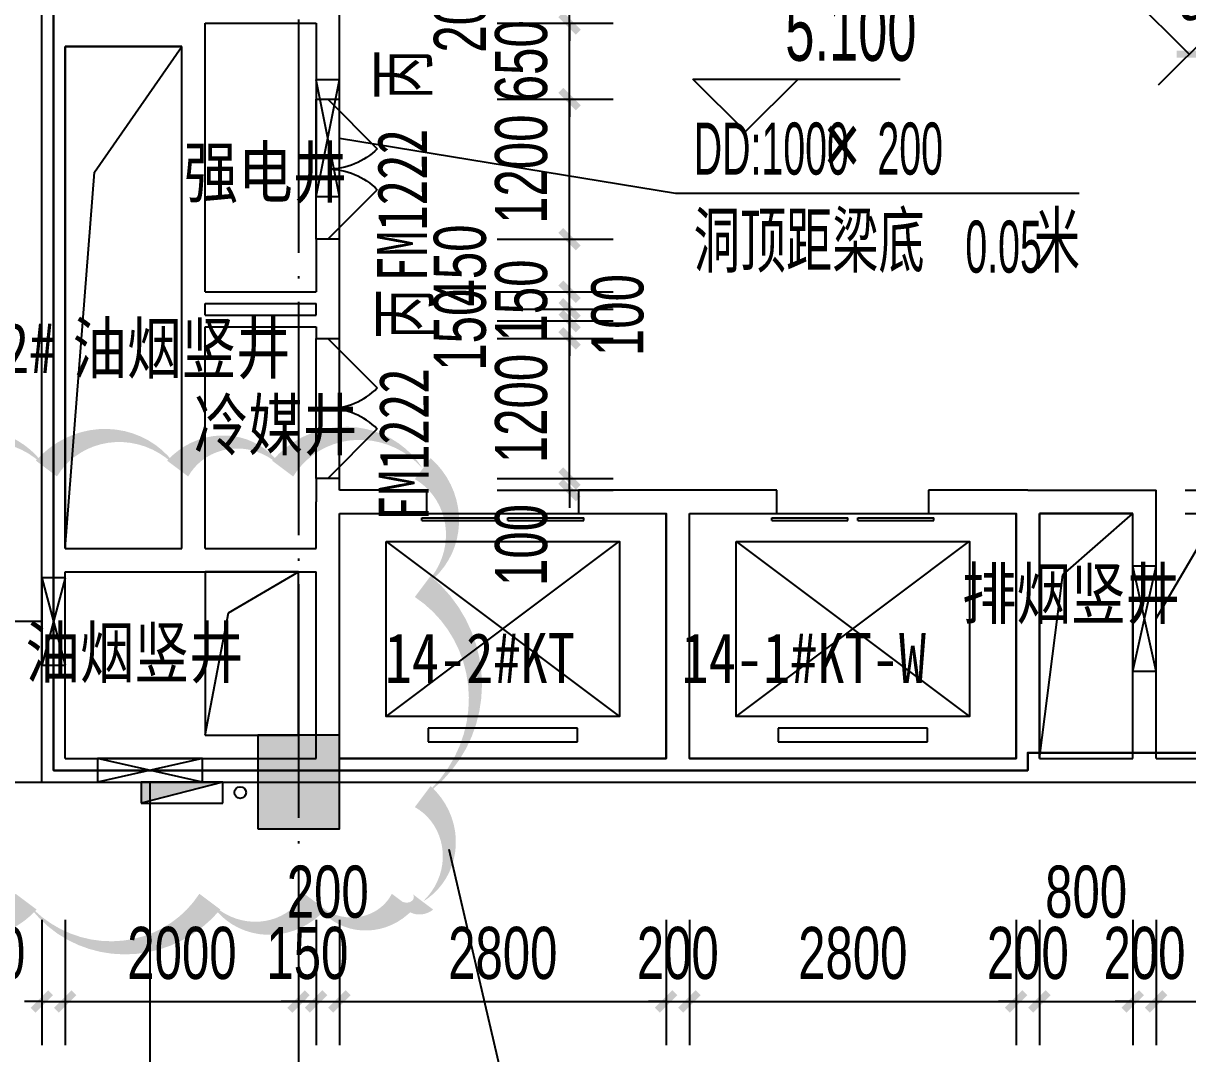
# Model space of a CAD drawing. Extents: x -409435 to 356702, y -107829 to 330904.
# Drawn here: x 84040 to 94020, y 94472 to 103300 of the extents above; entities that cross this region are included whole.
import ezdxf
from ezdxf.xclip import XClip

# ---------------------------------------------------------------- set-up
doc = ezdxf.new("R2010")
doc.units = 0
doc.header["$LTSCALE"] = 1000
doc.header["$MEASUREMENT"] = 0
doc.header["$XCLIPFRAME"] = 0
doc.linetypes.add('104-14# 核心筒$0$DOTE', pattern=[2.42, 2, -0.2, 0.02, -0.2])
for name, color, linetype in [('01-标注_尺寸', 124, 'Continuous'), ('01-标注_符号', 200, 'Continuous'), ('02-TEXT_标注', 130, 'Continuous'), ('104-14# 核心筒$0$A_AXIS-轴线', 36, '104-14# 核心筒$0$DOTE'), ('104-14# 核心筒$0$A_STR-砼柱', 51, 'Continuous'), ('PUB_HATCH', 8, 'Continuous'), ('X-104 14#平面$0$01-标注_标高', 200, 'Continuous'), ('X-104 14#平面$0$02-TEXT_标注', 130, 'Continuous'), ('X-104 14#平面$0$A-E_电梯', 171, 'Continuous'), ('X-104 14#平面$0$A-TECH_暖通', 6, 'Continuous'), ('X-104 14#平面$0$A-TECH_水', 3, 'Continuous'), ('X-104 14#平面$0$A-TECH_电气', 240, 'Continuous'), ('X-104 14#平面$0$A_STR-砌块墙', 121, 'Continuous'), ('X-104 14#平面$0$DOOR_FIRE', 220, 'Continuous'), ('X-104 14#平面$0$DOOR_FIRE_TEXT', 7, 'Continuous'), ('X-104 14#平面$0$DUCT-新风管立管', 3, 'Continuous'), ('X-104 14#平面$0$DUCT-新风管端线', 2, 'Continuous'), ('建-标注-索引', 75, 'Continuous')]:
    doc.layers.add(name, color=color, linetype=linetype)
doc.layers.add('DIM_MODI', color=6, linetype='Continuous', plot=False)
doc.layers.add('X-104 14#平面$0$000套内', color=226, linetype='Continuous', lineweight=30, plot=False)
doc.styles.add('_TCH_DIM', font='ros.shx', dxfattribs={"width": 0.8, "height": 2, "bigfont": 'jd.shx'})
doc.styles.add('_TCH_DIM_T3', font='ros.shx', dxfattribs={"width": 0.705882, "bigfont": 'jd.shx'})
doc.styles.add('X-104 14#平面$0$_TCH_DIM', font='ros.shx', dxfattribs={"width": 0.8, "bigfont": 'jd.shx'})
doc.styles.add('X-104 14#平面$0$_TCH_WINDOW', font='STXIHEI_0.TTF', dxfattribs={"width": 0.75, "height": 3.5})
doc.styles.add('X-104 14#平面$0$Standard', font='STXIHEI_0.TTF', dxfattribs={"width": 0.8})
doc.dimstyles.new('_TCH_ARCH&&150', dxfattribs={"dimtxt": 446.25, "dimasz": 150, "dimexe": 375, "dimexo": 450, "dimgap": 189.375, "dimtad": 1, "dimdec": 0, "dimzin": 0, "dimdsep": 46, "dimtxsty": '_TCH_DIM_T3', "dimblk": 'ARCHTICK', "dimcen": 0.09, "dimclrt": 7, "dimazin": 2, "dimtfac": 1, "dimtdec": 0, "dimtix": 1, "dimtmove": 2, "dimatfit": 3, "dimfxl": 0, "dimtolj": 1, "dimtzin": 0, "dimarcsym": 0})

# ---------------------------------------------------------------- blocks, each defined once
blk = doc.blocks.new('_FZH')
blk.add_lwpolyline([(-0.5, -0.5), (0.5, -0.5), (0.5, 0.5), (-0.5, 0.5)], close=True)
at = {"layer": 'PUB_HATCH'}
blk.add_solid([(-0.5, -0.5), (0.5, -0.5), (-0.5, 0.5), (0.5, 0.5)], dxfattribs=at)
blk = doc.blocks.new('104-14# 核心筒')
at = {"layer": '104-14# 核心筒$0$A_AXIS-轴线'}
for p, q in [((86400, 139633.6), (86400, 80554.9)), ((-9370.1, 96800), (120259.9, 96800))]:
    blk.add_line(p, q, dxfattribs=at)
at = {"layer": '104-14# 核心筒$0$A_STR-砼柱', "xscale": 700, "yscale": 800, "zscale": 800}
blk.add_blockref('_FZH', (86400, 96800), dxfattribs=at)
blk = doc.blocks.new('X-104 14#平面$0$fdgfg')
for p, q in [((400, 1860), (2400, 360)), ((400, 360), (2397.2, 1860)), ((2040.1, 260), (759.9, 260)), ((759.9, 260), (759.9, 145)), ((2040.1, 145), (2040.1, 260)), ((759.9, 145), (2040.1, 145))]:
    blk.add_line(p, q)
for points in [[(0, 2100), (2800, 2100), (2800, 0), (0, 0), (0, 2100)], [(400, 1860), (2400, 1860), (2400, 360), (400, 360), (400, 1860)]]:
    blk.add_lwpolyline(points, close=True)
blk = doc.blocks.new('*U424')
blk.add_lwpolyline([(200, 0), (200, 1000), (0, 1000), (0, 0), (200, 0), (0, 1000), (0, 0), (200, 1000)])
blk = doc.blocks.new('X-104 14#平面$0$dd')
at = {"layer": 'X-104 14#平面$0$A-TECH_电气'}
blk.add_blockref('*U424', (86612.7, -197284.4), dxfattribs=at)
blk = doc.blocks.new('X-104 14#平面$0$$TwtSys$00000434')
for p, q in [((-0.5, 0.5), (-0.5, -0.5)), ((-0.5, -0.5), (0.5, 0.5)), ((0.5, 0.5), (-0.5, 0.5)), ((0.5, -0.5), (0.5, 0.5)), ((-0.5, -0.5), (0.5, -0.5))]:
    blk.add_line(p, q)
blk.add_solid([(0.5, -0.5), (0.5, 0.5), (-0.5, -0.5)])
blk = doc.blocks.new('X-104 14#平面$0$A$C324F6C76')
at = {"layer": 'X-104 14#平面$0$A-TECH_水'}
blk.add_circle((-30000, 96710), 50, dxfattribs=at)
at = {"layer": 'X-104 14#平面$0$A-TECH_水', "xscale": -700, "yscale": -180, "zscale": 700, "rotation": 359.9999999999795}
blk.add_blockref('X-104 14#平面$0$$TwtSys$00000434', (-30500, 96710), dxfattribs=at)
blk = doc.blocks.new('*U444')
blk.add_lwpolyline([(200, 0), (200, 750), (0, 750), (0, 0), (200, 0), (0, 750), (0, 0), (200, 750)])
blk = doc.blocks.new('*U445')
blk.add_lwpolyline([(200, 0), (200, 900), (0, 900), (0, 0), (200, 0), (0, 900), (0, 0), (200, 900)])
blk = doc.blocks.new('*U422')
blk.add_lwpolyline([(200, 0), (200, 900), (0, 900), (0, 0), (200, 0), (0, 900), (0, 0), (200, 900)])
blk = doc.blocks.new('X-104 14#平面$0$sdfjladfiididid')
at = {"layer": 'X-104 14#平面$0$A-TECH_暖通'}
blk.add_blockref('*U422', (93550, 97750), dxfattribs=at)
for name, p, rotation in [('*U444', (84400, 98550), 180), ('*U445', (85575, 96800), 90)]:
    blk.add_blockref(name, p, dxfattribs=dict(at, rotation=rotation))
blk = doc.blocks.new('X-104 14#平面$0$$DORLIB2D$00000127')
at = {"color": 0}
for points in [[(-0.5333, 0.7949), (-0.5333, 0.6904)], [(-0.0333, 0.7949), (-0.5333, 0.7949)], [(-0.0333, 0.7949), (-0.0333, 0.6904)], [(0.5333, 0.7949), (0.0333, 0.7949)], [(0.0333, 0.7949), (0.0333, 0.6904)], [(0.5333, 0.7949), (0.5333, 0.6904)], [(-0.0333, 0.6904), (-0.5333, 0.6904)], [(0.5333, 0.6904), (0.0333, 0.6904)], [(0.5, 0.5), (-0.5, 0.5)]]:
    blk.add_lwpolyline(points, dxfattribs=at)
blk = doc.blocks.new('X-104 14#平面$0$$DorLib2D$00000116')
at = {"color": 0}
for p, q in [((-0.5, 0), (-0.1464, 0.3536)), ((0.5, 0), (0.1464, 0.3536))]:
    blk.add_line(p, q, dxfattribs=at)
for centre, start, end in [((-0.5, 0), 0, 45), ((0.5, 0), 135, 180)]:
    blk.add_arc(centre, 0.5, start, end, dxfattribs=at)
blk = doc.blocks.new('X-104 14#平面')
at = {"layer": 'X-104 14#平面$0$000套内'}
blk.add_lwpolyline([(77400, 110450), (86700, 110450), (86700, 109200), (86650, 109200), (86650, 107300), (84300, 107300), (84300, 96900), (92650, 96900), (92650, 97050), (109900, 97050), (109900, 101100), (112900, 101100), (112900, 99900), (115600, 99900), (115600, 100394.2), (116300, 100400), (116300, 101100), (117364.2, 101100), (117398.5, 100083.4)], dxfattribs=at)
at = {"layer": 'X-104 14#平面$0$01-标注_标高'}
for p, q in [((90230.3, 102371.6), (89780.3, 102821.6)), ((89780.3, 102821.6), (91557, 102821.6)), ((90230.3, 102371.6), (90680.3, 102821.6))]:
    blk.add_line(p, q, dxfattribs=at)
at = {"layer": 'X-104 14#平面$0$A_STR-砌块墙'}
for p, q in [((84200, 103200), (84200, 105500)), ((86750, 102650), (86750, 103400)), ((85600, 103200), (85600, 103300)), ((85600, 103300), (86550, 103300)), ((86550, 103300), (86550, 102650)), ((84200, 98700), (84200, 103200)), ((85600, 101000), (85600, 103200)), ((84400, 103100), (85400, 103100)), ((84400, 98800), (84400, 103100)), ((85400, 100900), (85400, 103100)), ((86550, 102650), (86750, 102650)), ((86750, 101450), (86550, 101450)), ((86550, 101450), (86550, 101000)), ((86750, 100900), (86750, 101450)), ((85600, 101000), (86550, 101000)), ((85400, 100800), (85400, 100900)), ((85600, 100900), (86550, 100900)), ((85600, 100800), (85600, 100900)), ((86550, 100800), (86550, 100900)), ((86750, 100800), (86750, 100900)), ((85400, 98800), (85400, 100800)), ((85600, 100800), (86550, 100800)), ((86750, 100600), (86750, 100800)), ((85600, 100700), (86550, 100700)), ((85600, 98800), (85600, 100700)), ((86550, 100700), (86550, 100600)), ((86550, 100600), (86750, 100600)), ((86750, 99400), (86550, 99400)), ((86550, 99400), (86550, 99200)), ((86750, 99300), (86750, 99400)), ((87500, 99300), (86750, 99300)), ((87500, 99100), (87500, 99300)), ((89650, 99300), (88800, 99300)), ((88800, 99300), (88800, 99100)), ((90500, 99300), (89650, 99300)), ((90500, 99100), (90500, 99300)), ((92650, 99300), (91800, 99300)), ((91800, 99300), (91800, 99100)), ((92650, 99300), (93750, 99300)), ((93750, 97000), (93750, 99300)), ((86550, 98800), (86550, 99200)), ((86750, 99100), (87500, 99100)), ((86750, 98700), (86750, 99100)), ((88800, 99100), (89550, 99100)), ((89550, 97000), (89550, 99100)), ((89750, 97000), (89750, 99100)), ((89750, 99100), (90500, 99100)), ((91800, 99100), (92550, 99100)), ((92550, 97000), (92550, 99100)), ((92750, 99100), (93550, 99100)), ((92750, 97000), (92750, 99100)), ((93550, 97000), (93550, 99100)), ((84400, 98800), (85400, 98800)), ((85600, 98800), (86550, 98800)), ((84200, 96800), (84200, 98700)), ((86750, 97000), (86750, 98700)), ((84400, 98600), (85500, 98600)), ((84400, 97000), (84400, 98600)), ((85500, 98600), (86550, 98600)), ((86550, 97000), (86550, 98600)), ((84400, 97000), (86550, 97000)), ((86550, 97000), (86550, 97000)), ((86750, 97000), (89550, 97000)), ((89750, 97000), (92550, 97000)), ((92750, 97000), (93550, 97000)), ((93750, 97000), (95050, 97000)), ((84200, 96800), (86450, 96800)), ((86650, 96800), (89650, 96800)), ((86650, 96800), (86650, 96800)), ((89650, 96800), (92650, 96800)), ((92650, 96800), (93650, 96800)), ((93650, 96800), (95250, 96800))]:
    blk.add_line(p, q, dxfattribs=at)
at = {"layer": 'X-104 14#平面$0$DOOR_FIRE'}
for p, q in [((86550, 101450), (86550, 102650)), ((86750, 101450), (86750, 102650)), ((86550, 99400), (86550, 100600)), ((86750, 99400), (86750, 100600))]:
    blk.add_line(p, q, dxfattribs=at)
at = {"layer": 'X-104 14#平面$0$DUCT-新风管立管'}
for p, q in [((85400, 103100), (84400, 103100)), ((84400, 103100), (84400, 98800)), ((85400, 98800), (85400, 103100)), ((93550, 99100), (92750, 99100)), ((92750, 99100), (92750, 97000)), ((93550, 97000), (93550, 99100)), ((84400, 98800), (85400, 98800)), ((86400, 98600), (85600, 98600)), ((85600, 98600), (85600, 97200)), ((86400, 97200), (86400, 98600)), ((85600, 97200), (86400, 97200)), ((92750, 97000), (93550, 97000))]:
    blk.add_line(p, q, dxfattribs=at)
at = {"layer": 'X-104 14#平面$0$DUCT-新风管端线'}
for p, q in [((84650, 102025), (85400, 103100)), ((84400, 98800), (84650, 102025)), ((92950, 98575), (93550, 99100)), ((85800, 98250), (86400, 98600)), ((92750, 97000), (92950, 98575)), ((85600, 97200), (85800, 98250))]:
    blk.add_line(p, q, dxfattribs=at)
ref = blk.add_blockref('104-14# 核心筒', (0, 0))
XClip(ref).set_block_clipping_path([(-38664.3623821461, -25500), (139216.5485069363, 330900)])
for name, p in [('X-104 14#平面$0$dd', (-62.7, 299100)), ('X-104 14#平面$0$A$C324F6C76', (115900, 0)), ('X-104 14#平面$0$sdfjladfiididid', (0, 0))]:
    blk.add_blockref(name, p)
at = {"layer": 'X-104 14#平面$0$A-E_电梯'}
for p in [(86750, 97000), (89750, 97000)]:
    blk.add_blockref('X-104 14#平面$0$fdgfg', p, dxfattribs=at)
at = {"layer": 'X-104 14#平面$0$A-E_电梯', "xscale": -1300, "yscale": -200, "zscale": 200, "rotation": 359.9999999999992}
for p in [(88150, 99200), (91150, 99200)]:
    blk.add_blockref('X-104 14#平面$0$$DORLIB2D$00000127', p, dxfattribs=at)
at = {"layer": 'X-104 14#平面$0$DOOR_FIRE', "yscale": -1200, "zscale": 200}
for p, xscale, rotation in [((86650, 102050), 1200, 90), ((86650, 100000), -1200, 89.99999999999889)]:
    blk.add_blockref('X-104 14#平面$0$$DorLib2D$00000116', p, dxfattribs=dict(at, xscale=xscale, rotation=rotation))
at = {"layer": 'X-104 14#平面$0$02-TEXT_标注'}
for s, height, style, width, p in [('5.100', 525, 'X-104 14#平面$0$_TCH_DIM', 0.64, (90571.2, 102979.1)), ('强电井', 428.14, 'X-104 14#平面$0$Standard', 0.8, (85415.8, 101809.9)), ('b1-2#', 428.14, 'X-104 14#平面$0$Standard', 0.8, (83159.1, 100302.9)), ('油烟竖井', 428.14, 'X-104 14#平面$0$Standard', 0.8, (84462.2, 100302.9)), ('冷媒井', 428.14, 'X-104 14#平面$0$Standard', 0.8, (85501.8, 99645.8)), ('排烟竖井', 428.14, 'X-104 14#平面$0$Standard', 0.8, (92085.8, 98199.8)), ('油烟竖井', 428.14, 'X-104 14#平面$0$Standard', 0.8, (84058.5, 97696.1, 3000)), ('14-2#KT', 428.14, 'X-104 14#平面$0$Standard', 0.8, (87137.6, 97649.2)), ('14-1#KT-W', 428.14, 'X-104 14#平面$0$Standard', 0.8, (89681.6, 97649.2))]:
    blk.add_text(s, height=height, dxfattribs=dict(at, style=style, width=width)).set_placement(p)
at = {"layer": 'X-104 14#平面$0$DOOR_FIRE_TEXT', "style": 'X-104 14#平面$0$_TCH_WINDOW', "width": 0.75}
for s, height, p in [('丙', 428.1, (87500.8, 102641.7)), ('FM1222', 428.14, (87500.8, 101085.6)), ('丙', 428.1, (87515.3, 100591.7)), ('FM1222', 428.14, (87515.3, 99035.6))]:
    blk.add_text(s, height=height, rotation=90, dxfattribs=at).set_placement(p)
blk = doc.blocks.new('ddcc')
at = {"layer": '01-标注_符号'}
for p, q in [((86750, 102315.6), (89629.1, 101846)), ((89629.1, 101846), (93089.8, 101846))]:
    blk.add_line(p, q, dxfattribs=at)
at = {"layer": '02-TEXT_标注', "style": '_TCH_DIM'}
for s, height, width, p in [('DD:1000', 446.25, 0.564706, (89786.6, 102003.5)), ('×', 520.9, 0.8, (90895.4, 102003.5)), ('200', 446.25, 0.564706, (91360.9, 102003.5)), ('洞顶距梁底', 520.93, 0.8, (89786.6, 101163.5)), ('米', 520.9, 0.8, (92702.5, 101163.5)), ('0.05', 446.25, 0.564706, (92114.5, 101163.5))]:
    blk.add_text(s, height=height, dxfattribs=dict(at, width=width)).set_placement(p)
blk = doc.blocks.new('sjdfadsfiididdi')
at = {"layer": '建-标注-索引'}
for p, q in [((84200, 98175), (82008.7, 98175)), ((85125, 96800), (85125, 93848))]:
    blk.add_line(p, q, dxfattribs=at)
blk = doc.blocks.new('A$C1940634B')
at = {"layer": '建-标注-索引'}
blk.add_line((-22150, 98200), (-20941.6, 100262.7), dxfattribs=at)
blk = doc.blocks.new('_ArchTick')
at = {"color": 0, "linetype": 'ByBlock', "const_width": 0.4}
blk.add_lwpolyline([(-0.5, -0.5), (0.5, 0.5)], dxfattribs=at)
blk = doc.blocks.new('*D1233')
at = {"layer": '01-标注_尺寸', "color": 0, "lineweight": -2, "transparency": 16777216}
for p, q in [((84200, 95619.5), (84200, 94545)), ((84400, 95619.5), (84400, 94545)), ((84200, 94920), (84050, 94920)), ((84200, 94920), (84400, 94920)), ((84400, 94920), (84550, 94920))]:
    blk.add_line(p, q, dxfattribs=at)
at = {"layer": 'Defpoints', "color": 0, "transparency": 16777216}
for p in [(84200, 96069.5), (84400, 96069.5), (84400, 94920)]:
    blk.add_point(p, dxfattribs=at)
at = {"layer": '01-标注_尺寸', "color": 0, "lineweight": -2, "transparency": 16777216, "xscale": 150, "yscale": 150, "zscale": 150}
blk.add_blockref('_ArchTick', (84200, 94920), dxfattribs=at)
at = {"layer": '01-标注_尺寸', "color": 0, "lineweight": -2, "transparency": 16777216, "xscale": 150, "yscale": 150, "zscale": 150, "rotation": 180}
blk.add_blockref('_ArchTick', (84400, 94920), dxfattribs=at)
at = {"layer": '01-标注_尺寸', "color": 7, "transparency": 16777216, "insert": (83706.1, 95332.5), "char_height": 446.25, "attachment_point": 5, "style": '_TCH_DIM_T3'}
blk.add_mtext('\\A1;200', dxfattribs=at)
blk = doc.blocks.new('*D1234')
at = {"layer": '01-标注_尺寸', "color": 0, "lineweight": -2, "transparency": 16777216}
for p, q in [((84400, 95619.5), (84400, 94545)), ((86400, 95619.5), (86400, 94545)), ((84400, 94920), (86400, 94920))]:
    blk.add_line(p, q, dxfattribs=at)
at = {"layer": 'Defpoints', "color": 0, "transparency": 16777216}
for p in [(84400, 96069.5), (86400, 96069.5), (86400, 94920)]:
    blk.add_point(p, dxfattribs=at)
at = {"layer": '01-标注_尺寸', "color": 0, "lineweight": -2, "transparency": 16777216, "xscale": 150, "yscale": 150, "zscale": 150, "rotation": 180}
blk.add_blockref('_ArchTick', (84400, 94920), dxfattribs=at)
at = {"layer": '01-标注_尺寸', "color": 0, "lineweight": -2, "transparency": 16777216, "xscale": 150, "yscale": 150, "zscale": 150}
blk.add_blockref('_ArchTick', (86400, 94920), dxfattribs=at)
at = {"layer": '01-标注_尺寸', "color": 7, "transparency": 16777216, "insert": (85400, 95332.5), "char_height": 446.25, "attachment_point": 5, "style": '_TCH_DIM_T3'}
blk.add_mtext('\\A1;2000', dxfattribs=at)
blk = doc.blocks.new('*D1235')
at = {"layer": '01-标注_尺寸', "color": 0, "lineweight": -2, "transparency": 16777216}
for p, q in [((86400, 95619.5), (86400, 94545)), ((86550, 95619.5), (86550, 94545)), ((86400, 94920), (86250, 94920)), ((86400, 94920), (86550, 94920)), ((86550, 94920), (86700, 94920))]:
    blk.add_line(p, q, dxfattribs=at)
at = {"layer": 'Defpoints', "color": 0, "transparency": 16777216}
for p in [(86400, 96069.5), (86550, 96069.5), (86550, 94920)]:
    blk.add_point(p, dxfattribs=at)
at = {"layer": '01-标注_尺寸', "color": 0, "lineweight": -2, "transparency": 16777216, "xscale": 150, "yscale": 150, "zscale": 150}
blk.add_blockref('_ArchTick', (86400, 94920), dxfattribs=at)
at = {"layer": '01-标注_尺寸', "color": 0, "lineweight": -2, "transparency": 16777216, "xscale": 150, "yscale": 150, "zscale": 150, "rotation": 180}
blk.add_blockref('_ArchTick', (86550, 94920), dxfattribs=at)
at = {"layer": '01-标注_尺寸', "color": 7, "transparency": 16777216, "insert": (86475, 95332.5), "char_height": 446.25, "attachment_point": 5, "style": '_TCH_DIM_T3'}
blk.add_mtext('\\A1;150', dxfattribs=at)
blk = doc.blocks.new('*D1236')
at = {"layer": '01-标注_尺寸', "color": 0, "lineweight": -2, "transparency": 16777216}
for p, q in [((86550, 95619.5), (86550, 94545)), ((86750, 95619.5), (86750, 94545)), ((86550, 94920), (86400, 94920)), ((86550, 94920), (86750, 94920)), ((86750, 94920), (86900, 94920))]:
    blk.add_line(p, q, dxfattribs=at)
at = {"layer": 'Defpoints', "color": 0, "transparency": 16777216}
for p in [(86550, 96069.5), (86750, 96069.5), (86750, 94920)]:
    blk.add_point(p, dxfattribs=at)
at = {"layer": '01-标注_尺寸', "color": 0, "lineweight": -2, "transparency": 16777216, "xscale": 150, "yscale": 150, "zscale": 150}
blk.add_blockref('_ArchTick', (86550, 94920), dxfattribs=at)
at = {"layer": '01-标注_尺寸', "color": 0, "lineweight": -2, "transparency": 16777216, "xscale": 150, "yscale": 150, "zscale": 150, "rotation": 180}
blk.add_blockref('_ArchTick', (86750, 94920), dxfattribs=at)
at = {"layer": '01-标注_尺寸', "color": 7, "transparency": 16777216, "insert": (86650, 95857.5), "char_height": 446.25, "attachment_point": 5, "style": '_TCH_DIM_T3'}
blk.add_mtext('\\A1;200', dxfattribs=at)
blk = doc.blocks.new('*D1237')
at = {"layer": '01-标注_尺寸', "color": 0, "lineweight": -2, "transparency": 16777216}
for p, q in [((86750, 95619.5), (86750, 94545)), ((89550, 95619.5), (89550, 94545)), ((86750, 94920), (89550, 94920))]:
    blk.add_line(p, q, dxfattribs=at)
at = {"layer": 'Defpoints', "color": 0, "transparency": 16777216}
for p in [(86750, 96069.5), (89550, 96069.5), (89550, 94920)]:
    blk.add_point(p, dxfattribs=at)
at = {"layer": '01-标注_尺寸', "color": 0, "lineweight": -2, "transparency": 16777216, "xscale": 150, "yscale": 150, "zscale": 150, "rotation": 180}
blk.add_blockref('_ArchTick', (86750, 94920), dxfattribs=at)
at = {"layer": '01-标注_尺寸', "color": 0, "lineweight": -2, "transparency": 16777216, "xscale": 150, "yscale": 150, "zscale": 150}
blk.add_blockref('_ArchTick', (89550, 94920), dxfattribs=at)
at = {"layer": '01-标注_尺寸', "color": 7, "transparency": 16777216, "insert": (88150, 95332.5), "char_height": 446.25, "attachment_point": 5, "style": '_TCH_DIM_T3'}
blk.add_mtext('\\A1;2800', dxfattribs=at)
blk = doc.blocks.new('*D1238')
at = {"layer": '01-标注_尺寸', "color": 0, "lineweight": -2, "transparency": 16777216}
for p, q in [((89550, 95619.5), (89550, 94545)), ((89750, 95619.5), (89750, 94545)), ((89550, 94920), (89400, 94920)), ((89550, 94920), (89750, 94920)), ((89750, 94920), (89900, 94920))]:
    blk.add_line(p, q, dxfattribs=at)
at = {"layer": 'Defpoints', "color": 0, "transparency": 16777216}
for p in [(89550, 96069.5), (89750, 96069.5), (89750, 94920)]:
    blk.add_point(p, dxfattribs=at)
at = {"layer": '01-标注_尺寸', "color": 0, "lineweight": -2, "transparency": 16777216, "xscale": 150, "yscale": 150, "zscale": 150}
blk.add_blockref('_ArchTick', (89550, 94920), dxfattribs=at)
at = {"layer": '01-标注_尺寸', "color": 0, "lineweight": -2, "transparency": 16777216, "xscale": 150, "yscale": 150, "zscale": 150, "rotation": 180}
blk.add_blockref('_ArchTick', (89750, 94920), dxfattribs=at)
at = {"layer": '01-标注_尺寸', "color": 7, "transparency": 16777216, "insert": (89650, 95332.5), "char_height": 446.25, "attachment_point": 5, "style": '_TCH_DIM_T3'}
blk.add_mtext('\\A1;200', dxfattribs=at)
blk = doc.blocks.new('*D1239')
at = {"layer": '01-标注_尺寸', "color": 0, "lineweight": -2, "transparency": 16777216}
for p, q in [((89750, 95619.5), (89750, 94545)), ((92550, 95619.5), (92550, 94545)), ((89750, 94920), (92550, 94920))]:
    blk.add_line(p, q, dxfattribs=at)
at = {"layer": 'Defpoints', "color": 0, "transparency": 16777216}
for p in [(89750, 96069.5), (92550, 96069.5), (92550, 94920)]:
    blk.add_point(p, dxfattribs=at)
at = {"layer": '01-标注_尺寸', "color": 0, "lineweight": -2, "transparency": 16777216, "xscale": 150, "yscale": 150, "zscale": 150, "rotation": 180}
blk.add_blockref('_ArchTick', (89750, 94920), dxfattribs=at)
at = {"layer": '01-标注_尺寸', "color": 0, "lineweight": -2, "transparency": 16777216, "xscale": 150, "yscale": 150, "zscale": 150}
blk.add_blockref('_ArchTick', (92550, 94920), dxfattribs=at)
at = {"layer": '01-标注_尺寸', "color": 7, "transparency": 16777216, "insert": (91150, 95332.5), "char_height": 446.25, "attachment_point": 5, "style": '_TCH_DIM_T3'}
blk.add_mtext('\\A1;2800', dxfattribs=at)
blk = doc.blocks.new('*D1240')
at = {"layer": '01-标注_尺寸', "color": 0, "lineweight": -2, "transparency": 16777216}
for p, q in [((92550, 95619.5), (92550, 94545)), ((92750, 95619.5), (92750, 94545)), ((92550, 94920), (92400, 94920)), ((92550, 94920), (92750, 94920)), ((92750, 94920), (92900, 94920))]:
    blk.add_line(p, q, dxfattribs=at)
at = {"layer": 'Defpoints', "color": 0, "transparency": 16777216}
for p in [(92550, 96069.5), (92750, 96069.5), (92750, 94920)]:
    blk.add_point(p, dxfattribs=at)
at = {"layer": '01-标注_尺寸', "color": 0, "lineweight": -2, "transparency": 16777216, "xscale": 150, "yscale": 150, "zscale": 150}
blk.add_blockref('_ArchTick', (92550, 94920), dxfattribs=at)
at = {"layer": '01-标注_尺寸', "color": 0, "lineweight": -2, "transparency": 16777216, "xscale": 150, "yscale": 150, "zscale": 150, "rotation": 180}
blk.add_blockref('_ArchTick', (92750, 94920), dxfattribs=at)
at = {"layer": '01-标注_尺寸', "color": 7, "transparency": 16777216, "insert": (92650, 95332.5), "char_height": 446.25, "attachment_point": 5, "style": '_TCH_DIM_T3'}
blk.add_mtext('\\A1;200', dxfattribs=at)
blk = doc.blocks.new('*D1241')
at = {"layer": '01-标注_尺寸', "color": 0, "lineweight": -2, "transparency": 16777216}
for p, q in [((92750, 95619.5), (92750, 94545)), ((93550, 95619.5), (93550, 94545)), ((92750, 94920), (93550, 94920))]:
    blk.add_line(p, q, dxfattribs=at)
at = {"layer": 'Defpoints', "color": 0, "transparency": 16777216}
for p in [(92750, 96069.5), (93550, 96069.5), (93550, 94920)]:
    blk.add_point(p, dxfattribs=at)
at = {"layer": '01-标注_尺寸', "color": 0, "lineweight": -2, "transparency": 16777216, "xscale": 150, "yscale": 150, "zscale": 150, "rotation": 180}
blk.add_blockref('_ArchTick', (92750, 94920), dxfattribs=at)
at = {"layer": '01-标注_尺寸', "color": 0, "lineweight": -2, "transparency": 16777216, "xscale": 150, "yscale": 150, "zscale": 150}
blk.add_blockref('_ArchTick', (93550, 94920), dxfattribs=at)
at = {"layer": '01-标注_尺寸', "color": 7, "transparency": 16777216, "insert": (93150, 95857.5), "char_height": 446.25, "attachment_point": 5, "style": '_TCH_DIM_T3'}
blk.add_mtext('\\A1;800', dxfattribs=at)
blk = doc.blocks.new('*D1242')
at = {"layer": '01-标注_尺寸', "color": 0, "lineweight": -2, "transparency": 16777216}
for p, q in [((93550, 95619.5), (93550, 94545)), ((93750, 95619.5), (93750, 94545)), ((93550, 94920), (93400, 94920)), ((93550, 94920), (93750, 94920)), ((93750, 94920), (93900, 94920))]:
    blk.add_line(p, q, dxfattribs=at)
at = {"layer": 'Defpoints', "color": 0, "transparency": 16777216}
for p in [(93550, 96069.5), (93750, 96069.5), (93750, 94920)]:
    blk.add_point(p, dxfattribs=at)
at = {"layer": '01-标注_尺寸', "color": 0, "lineweight": -2, "transparency": 16777216, "xscale": 150, "yscale": 150, "zscale": 150}
blk.add_blockref('_ArchTick', (93550, 94920), dxfattribs=at)
at = {"layer": '01-标注_尺寸', "color": 0, "lineweight": -2, "transparency": 16777216, "xscale": 150, "yscale": 150, "zscale": 150, "rotation": 180}
blk.add_blockref('_ArchTick', (93750, 94920), dxfattribs=at)
at = {"layer": '01-标注_尺寸', "color": 7, "transparency": 16777216, "insert": (93650, 95332.5), "char_height": 446.25, "attachment_point": 5, "style": '_TCH_DIM_T3'}
blk.add_mtext('\\A1;200', dxfattribs=at)
blk = doc.blocks.new('*D1243')
at = {"layer": '01-标注_尺寸', "color": 0, "lineweight": -2, "transparency": 16777216}
for p, q in [((93750, 95619.5), (93750, 94545)), ((95400, 95619.5), (95400, 94545)), ((93750, 94920), (95400, 94920))]:
    blk.add_line(p, q, dxfattribs=at)
at = {"layer": 'Defpoints', "color": 0, "transparency": 16777216}
for p in [(93750, 96069.5), (95400, 96069.5), (95400, 94920)]:
    blk.add_point(p, dxfattribs=at)
at = {"layer": '01-标注_尺寸', "color": 0, "lineweight": -2, "transparency": 16777216, "xscale": 150, "yscale": 150, "zscale": 150, "rotation": 180}
blk.add_blockref('_ArchTick', (93750, 94920), dxfattribs=at)
at = {"layer": '01-标注_尺寸', "color": 0, "lineweight": -2, "transparency": 16777216, "xscale": 150, "yscale": 150, "zscale": 150}
blk.add_blockref('_ArchTick', (95400, 94920), dxfattribs=at)
at = {"layer": '01-标注_尺寸', "color": 7, "transparency": 16777216, "insert": (94575, 95332.5), "char_height": 446.25, "attachment_point": 5, "style": '_TCH_DIM_T3'}
blk.add_mtext('\\A1;1650', dxfattribs=at)
blk = doc.blocks.new('*D2162')
at = {"layer": '01-标注_尺寸', "color": 0, "lineweight": -2, "transparency": 16777216}
for p, q in [((94789.6, 97000), (94789.6, 97150)), ((94000, 97000), (95164.6, 97000)), ((94789.6, 96800), (94789.6, 97000)), ((94000, 96800), (95164.6, 96800)), ((94789.6, 96800), (94789.6, 96650))]:
    blk.add_line(p, q, dxfattribs=at)
at = {"layer": 'Defpoints', "color": 0, "transparency": 16777216}
for p in [(93550, 97000), (94789.6, 97000), (93550, 96800)]:
    blk.add_point(p, dxfattribs=at)
at = {"layer": '01-标注_尺寸', "color": 0, "lineweight": -2, "transparency": 16777216, "xscale": 150, "yscale": 150, "zscale": 150}
for p, rotation in [((94789.6, 97000), 270), ((94789.6, 96800), 90)]:
    blk.add_blockref('_ArchTick', p, dxfattribs=dict(at, rotation=rotation))
at = {"layer": '01-标注_尺寸', "color": 7, "transparency": 16777216, "insert": (94377.1, 96306.1), "char_height": 446.25, "attachment_point": 5, "rotation": 90, "style": '_TCH_DIM_T3'}
blk.add_mtext('\\A1;200', dxfattribs=at)
blk = doc.blocks.new('*D2163')
at = {"layer": '01-标注_尺寸', "color": 0, "lineweight": -2, "transparency": 16777216}
for p, q in [((94789.6, 97050), (94789.6, 97200)), ((94000, 97050), (95164.6, 97050)), ((94789.6, 97000), (94789.6, 97050)), ((94000, 97000), (95164.6, 97000)), ((94789.6, 97000), (94789.6, 96850))]:
    blk.add_line(p, q, dxfattribs=at)
at = {"layer": 'Defpoints', "color": 0, "transparency": 16777216}
for p in [(93550, 97050), (94789.6, 97050), (93550, 97000)]:
    blk.add_point(p, dxfattribs=at)
at = {"layer": '01-标注_尺寸', "color": 0, "lineweight": -2, "transparency": 16777216, "xscale": 150, "yscale": 150, "zscale": 150}
for p, rotation in [((94789.6, 97050), 270), ((94789.6, 97000), 90)]:
    blk.add_blockref('_ArchTick', p, dxfattribs=dict(at, rotation=rotation))
at = {"layer": '01-标注_尺寸', "color": 7, "transparency": 16777216, "insert": (94377.1, 97025), "char_height": 446.25, "attachment_point": 5, "rotation": 90, "style": '_TCH_DIM_T3'}
blk.add_mtext('\\A1;50', dxfattribs=at)
blk = doc.blocks.new('*D2164')
at = {"layer": '01-标注_尺寸', "color": 0, "lineweight": -2, "transparency": 16777216}
for p, q in [((94000, 99100), (95164.6, 99100)), ((94789.6, 97050), (94789.6, 99100)), ((94000, 97050), (95164.6, 97050))]:
    blk.add_line(p, q, dxfattribs=at)
at = {"layer": 'Defpoints', "color": 0, "transparency": 16777216}
for p in [(93550, 99100), (94789.6, 99100), (93550, 97050)]:
    blk.add_point(p, dxfattribs=at)
at = {"layer": '01-标注_尺寸', "color": 0, "lineweight": -2, "transparency": 16777216, "xscale": 150, "yscale": 150, "zscale": 150}
for p, rotation in [((94789.6, 99100), 90), ((94789.6, 97050), 270)]:
    blk.add_blockref('_ArchTick', p, dxfattribs=dict(at, rotation=rotation))
at = {"layer": '01-标注_尺寸', "color": 7, "transparency": 16777216, "insert": (94377.1, 98075), "char_height": 446.25, "attachment_point": 5, "rotation": 90, "style": '_TCH_DIM_T3'}
blk.add_mtext('\\A1;2050', dxfattribs=at)
blk = doc.blocks.new('*D2165')
at = {"layer": '01-标注_尺寸', "color": 0, "lineweight": -2, "transparency": 16777216}
for p, q in [((94789.6, 99300), (94789.6, 99450)), ((94000, 99300), (95164.6, 99300)), ((94789.6, 99100), (94789.6, 99300)), ((94000, 99100), (95164.6, 99100)), ((94789.6, 99100), (94789.6, 98950))]:
    blk.add_line(p, q, dxfattribs=at)
at = {"layer": 'Defpoints', "color": 0, "transparency": 16777216}
for p in [(93550, 99300), (94789.6, 99300), (93550, 99100)]:
    blk.add_point(p, dxfattribs=at)
at = {"layer": '01-标注_尺寸', "color": 0, "lineweight": -2, "transparency": 16777216, "xscale": 150, "yscale": 150, "zscale": 150}
for p, rotation in [((94789.6, 99300), 270), ((94789.6, 99100), 90)]:
    blk.add_blockref('_ArchTick', p, dxfattribs=dict(at, rotation=rotation))
at = {"layer": '01-标注_尺寸', "color": 7, "transparency": 16777216, "insert": (94377.1, 99793.9), "char_height": 446.25, "attachment_point": 5, "rotation": 90, "style": '_TCH_DIM_T3'}
blk.add_mtext('\\A1;200', dxfattribs=at)
blk = doc.blocks.new('*D2179')
at = {"layer": '01-标注_尺寸', "color": 0, "lineweight": -2, "transparency": 16777216}
for p, q in [((88722.4, 99400), (88722.4, 99550)), ((88101, 99400), (89097.4, 99400)), ((88722.4, 99300), (88722.4, 99400)), ((88101, 99300), (89097.4, 99300)), ((88722.4, 99300), (88722.4, 99150))]:
    blk.add_line(p, q, dxfattribs=at)
at = {"layer": 'Defpoints', "color": 0, "transparency": 16777216}
for p in [(87651, 99400), (88722.4, 99400), (87651, 99300)]:
    blk.add_point(p, dxfattribs=at)
at = {"layer": '01-标注_尺寸', "color": 0, "lineweight": -2, "transparency": 16777216, "xscale": 150, "yscale": 150, "zscale": 150}
for p, rotation in [((88722.4, 99400), 270), ((88722.4, 99300), 90)]:
    blk.add_blockref('_ArchTick', p, dxfattribs=dict(at, rotation=rotation))
at = {"layer": '01-标注_尺寸', "color": 7, "transparency": 16777216, "insert": (88309.9, 98830.2), "char_height": 446.25, "attachment_point": 5, "rotation": 90, "style": '_TCH_DIM_T3'}
blk.add_mtext('\\A1;100', dxfattribs=at)
blk = doc.blocks.new('*D2180')
at = {"layer": '01-标注_尺寸', "color": 0, "lineweight": -2, "transparency": 16777216}
for p, q in [((88101, 100600), (89097.4, 100600)), ((88722.4, 99400), (88722.4, 100600)), ((88101, 99400), (89097.4, 99400))]:
    blk.add_line(p, q, dxfattribs=at)
at = {"layer": 'Defpoints', "color": 0, "transparency": 16777216}
for p in [(87651, 100600), (88722.4, 100600), (87651, 99400)]:
    blk.add_point(p, dxfattribs=at)
at = {"layer": '01-标注_尺寸', "color": 0, "lineweight": -2, "transparency": 16777216, "xscale": 150, "yscale": 150, "zscale": 150}
for p, rotation in [((88722.4, 100600), 90), ((88722.4, 99400), 270)]:
    blk.add_blockref('_ArchTick', p, dxfattribs=dict(at, rotation=rotation))
at = {"layer": '01-标注_尺寸', "color": 7, "transparency": 16777216, "insert": (88309.9, 100000), "char_height": 446.25, "attachment_point": 5, "rotation": 90, "style": '_TCH_DIM_T3'}
blk.add_mtext('\\A1;1200', dxfattribs=at)
blk = doc.blocks.new('*D2181')
at = {"layer": '01-标注_尺寸', "color": 0, "lineweight": -2, "transparency": 16777216}
for p, q in [((88722.4, 100750), (88722.4, 100900)), ((88101, 100750), (89097.4, 100750)), ((88722.4, 100600), (88722.4, 100750)), ((88101, 100600), (89097.4, 100600)), ((88722.4, 100600), (88722.4, 100450))]:
    blk.add_line(p, q, dxfattribs=at)
at = {"layer": 'Defpoints', "color": 0, "transparency": 16777216}
for p in [(87651, 100750), (88722.4, 100750), (87651, 100600)]:
    blk.add_point(p, dxfattribs=at)
at = {"layer": '01-标注_尺寸', "color": 0, "lineweight": -2, "transparency": 16777216, "xscale": 150, "yscale": 150, "zscale": 150}
for p, rotation in [((88722.4, 100750), 270), ((88722.4, 100600), 90)]:
    blk.add_blockref('_ArchTick', p, dxfattribs=dict(at, rotation=rotation))
at = {"layer": '01-标注_尺寸', "color": 7, "transparency": 16777216, "insert": (87784.9, 100675), "char_height": 446.25, "attachment_point": 5, "rotation": 90, "style": '_TCH_DIM_T3'}
blk.add_mtext('\\A1;150', dxfattribs=at)
blk = doc.blocks.new('*D2182')
at = {"layer": '01-标注_尺寸', "color": 0, "lineweight": -2, "transparency": 16777216}
for p, q in [((88722.4, 100850), (88722.4, 101000)), ((88101, 100850), (89097.4, 100850)), ((88722.4, 100750), (88722.4, 100850)), ((88101, 100750), (89097.4, 100750)), ((88722.4, 100750), (88722.4, 100600))]:
    blk.add_line(p, q, dxfattribs=at)
at = {"layer": 'Defpoints', "color": 0, "transparency": 16777216}
for p in [(87651, 100850), (88722.4, 100850), (87651, 100750)]:
    blk.add_point(p, dxfattribs=at)
at = {"layer": '01-标注_尺寸', "color": 0, "lineweight": -2, "transparency": 16777216, "xscale": 150, "yscale": 150, "zscale": 150}
for p, rotation in [((88722.4, 100850), 270), ((88722.4, 100750), 90)]:
    blk.add_blockref('_ArchTick', p, dxfattribs=dict(at, rotation=rotation))
at = {"layer": '01-标注_尺寸', "color": 7, "transparency": 16777216, "insert": (89134.9, 100800), "char_height": 446.25, "attachment_point": 5, "rotation": 90, "style": '_TCH_DIM_T3'}
blk.add_mtext('\\A1;100', dxfattribs=at)
blk = doc.blocks.new('*D2183')
at = {"layer": '01-标注_尺寸', "color": 0, "lineweight": -2, "transparency": 16777216}
for p, q in [((88722.4, 101000), (88722.4, 101150)), ((88101, 101000), (89097.4, 101000)), ((88722.4, 100850), (88722.4, 101000)), ((88101, 100850), (89097.4, 100850)), ((88722.4, 100850), (88722.4, 100700))]:
    blk.add_line(p, q, dxfattribs=at)
at = {"layer": 'Defpoints', "color": 0, "transparency": 16777216}
for p in [(87651, 101000), (88722.4, 101000), (87651, 100850)]:
    blk.add_point(p, dxfattribs=at)
at = {"layer": '01-标注_尺寸', "color": 0, "lineweight": -2, "transparency": 16777216, "xscale": 150, "yscale": 150, "zscale": 150}
for p, rotation in [((88722.4, 101000), 270), ((88722.4, 100850), 90)]:
    blk.add_blockref('_ArchTick', p, dxfattribs=dict(at, rotation=rotation))
at = {"layer": '01-标注_尺寸', "color": 7, "transparency": 16777216, "insert": (88309.9, 100925), "char_height": 446.25, "attachment_point": 5, "rotation": 90, "style": '_TCH_DIM_T3'}
blk.add_mtext('\\A1;150', dxfattribs=at)
blk = doc.blocks.new('*D2184')
at = {"layer": '01-标注_尺寸', "color": 0, "lineweight": -2, "transparency": 16777216}
for p, q in [((88101, 101450), (89097.4, 101450)), ((88722.4, 101000), (88722.4, 101450)), ((88101, 101000), (89097.4, 101000))]:
    blk.add_line(p, q, dxfattribs=at)
at = {"layer": 'Defpoints', "color": 0, "transparency": 16777216}
for p in [(87651, 101450), (88722.4, 101450), (87651, 101000)]:
    blk.add_point(p, dxfattribs=at)
at = {"layer": '01-标注_尺寸', "color": 0, "lineweight": -2, "transparency": 16777216, "xscale": 150, "yscale": 150, "zscale": 150}
for p, rotation in [((88722.4, 101450), 90), ((88722.4, 101000), 270)]:
    blk.add_blockref('_ArchTick', p, dxfattribs=dict(at, rotation=rotation))
at = {"layer": '01-标注_尺寸', "color": 7, "transparency": 16777216, "insert": (87784.9, 101225), "char_height": 446.25, "attachment_point": 5, "rotation": 90, "style": '_TCH_DIM_T3'}
blk.add_mtext('\\A1;450', dxfattribs=at)
blk = doc.blocks.new('*D2185')
at = {"layer": '01-标注_尺寸', "color": 0, "lineweight": -2, "transparency": 16777216}
for p, q in [((88101, 102650), (89097.4, 102650)), ((88722.4, 101450), (88722.4, 102650)), ((88101, 101450), (89097.4, 101450))]:
    blk.add_line(p, q, dxfattribs=at)
at = {"layer": 'Defpoints', "color": 0, "transparency": 16777216}
for p in [(87651, 102650), (88722.4, 102650), (87651, 101450)]:
    blk.add_point(p, dxfattribs=at)
at = {"layer": '01-标注_尺寸', "color": 0, "lineweight": -2, "transparency": 16777216, "xscale": 150, "yscale": 150, "zscale": 150}
for p, rotation in [((88722.4, 102650), 90), ((88722.4, 101450), 270)]:
    blk.add_blockref('_ArchTick', p, dxfattribs=dict(at, rotation=rotation))
at = {"layer": '01-标注_尺寸', "color": 7, "transparency": 16777216, "insert": (88309.9, 102050), "char_height": 446.25, "attachment_point": 5, "rotation": 90, "style": '_TCH_DIM_T3'}
blk.add_mtext('\\A1;1200', dxfattribs=at)
blk = doc.blocks.new('*D2186')
at = {"layer": '01-标注_尺寸', "color": 0, "lineweight": -2, "transparency": 16777216}
for p, q in [((88722.4, 103300), (88722.4, 103450)), ((88101, 103300), (89097.4, 103300)), ((88722.4, 102650), (88722.4, 103300)), ((88101, 102650), (89097.4, 102650)), ((88722.4, 102650), (88722.4, 102500))]:
    blk.add_line(p, q, dxfattribs=at)
at = {"layer": 'Defpoints', "color": 0, "transparency": 16777216}
for p in [(87651, 103300), (88722.4, 103300), (87651, 102650)]:
    blk.add_point(p, dxfattribs=at)
at = {"layer": '01-标注_尺寸', "color": 0, "lineweight": -2, "transparency": 16777216, "xscale": 150, "yscale": 150, "zscale": 150}
for p, rotation in [((88722.4, 103300), 270), ((88722.4, 102650), 90)]:
    blk.add_blockref('_ArchTick', p, dxfattribs=dict(at, rotation=rotation))
at = {"layer": '01-标注_尺寸', "color": 7, "transparency": 16777216, "insert": (88309.9, 102975), "char_height": 446.25, "attachment_point": 5, "rotation": 90, "style": '_TCH_DIM_T3'}
blk.add_mtext('\\A1;650', dxfattribs=at)
blk = doc.blocks.new('*D2187')
at = {"layer": '01-标注_尺寸', "color": 0, "lineweight": -2, "transparency": 16777216}
for p, q in [((88722.4, 103500), (88722.4, 103650)), ((88101, 103500), (89097.4, 103500)), ((88722.4, 103300), (88722.4, 103500)), ((88101, 103300), (89097.4, 103300)), ((88722.4, 103300), (88722.4, 103150))]:
    blk.add_line(p, q, dxfattribs=at)
at = {"layer": 'Defpoints', "color": 0, "transparency": 16777216}
for p in [(87651, 103500), (88722.4, 103500), (87651, 103300)]:
    blk.add_point(p, dxfattribs=at)
at = {"layer": '01-标注_尺寸', "color": 0, "lineweight": -2, "transparency": 16777216, "xscale": 150, "yscale": 150, "zscale": 150}
for p, rotation in [((88722.4, 103500), 270), ((88722.4, 103300), 90)]:
    blk.add_blockref('_ArchTick', p, dxfattribs=dict(at, rotation=rotation))
at = {"layer": '01-标注_尺寸', "color": 7, "transparency": 16777216, "insert": (87784.9, 103400), "char_height": 446.25, "attachment_point": 5, "rotation": 90, "style": '_TCH_DIM_T3'}
blk.add_mtext('\\A1;200', dxfattribs=at)
blk = doc.blocks.new('*D2229')
at = {"layer": '01-标注_尺寸', "color": 0, "lineweight": -2, "transparency": 16777216}
for p, q in [((93741.9, 104440.5), (92919.1, 103617.7)), ((93184.3, 103882.8), (94032.8, 103034.3)), ((94590.5, 103591.9), (93767.7, 102769.1))]:
    blk.add_line(p, q, dxfattribs=at)
at = {"layer": 'Defpoints', "color": 0, "transparency": 16777216}
for p in [(94060.1, 104758.7), (94908.7, 103910.1), (94032.8, 103034.3)]:
    blk.add_point(p, dxfattribs=at)
at = {"layer": '01-标注_尺寸', "color": 0, "lineweight": -2, "transparency": 16777216, "xscale": 150, "yscale": 150, "zscale": 150}
for p, rotation in [((93184.3, 103882.8), 134.999999999999), ((94032.8, 103034.3), 314.999999999999)]:
    blk.add_blockref('_ArchTick', p, dxfattribs=dict(at, rotation=rotation))
at = {"layer": '01-标注_尺寸', "color": 7, "transparency": 16777216, "insert": (93900.2, 103750.2), "char_height": 446.25, "attachment_point": 5, "rotation": 315, "style": '_TCH_DIM_T3'}
blk.add_mtext('\\A1;1200', dxfattribs=at)

msp = doc.modelspace()

# ---------------------------------------------------------------- linework, layer by layer
at = {"layer": 'DIM_MODI'}
msp.add_line((87688.9, 96224.8), (135070.5, -107829.1), dxfattribs=at)
msp.add_lwpolyline([(83089.4, 95774.8, 0, 225, 0.5), (84064.4, 95774.8, 0, 225, 0.5), (85639.4, 95774.8, 0, 225, 0.5), (86539.4, 95774.8, 0, 225, 0.5), (87289.4, 95774.8, 0, 225, 0.5), (87463.9, 95774.8, 0, 225, 0.5), (87463.9, 96674.8, 0, 225, 0.5), (87463.9, 98474.8, 0, 225, 0.5), (87463.9, 99485.1, 0, 225, 0.5), (86263.9, 99485.1, 0, 225, 0.5), (85363.9, 99485.1, 0, 225, 0.5), (84238.9, 99485.1, 0, 225, 0.5), (83113.9, 99485.1, 0, 225, 0.5), (83089.4, 99485.1, 0, 225, 0.5), (83089.4, 97910.1, 0, 225, 0.5), (83089.4, 96935.1, 0, 225, 0.5), (83089.4, 95960.1, 0, 225, 0.5)], format="xyseb", close=True, dxfattribs=at)

# ---------------------------------------------------------------- block references
for name, p in [('X-104 14#平面', (0, 0)), ('ddcc', (0, 0)), ('sjdfadsfiididdi', (0, 0)), ('A$C1940634B', (115900, 0))]:
    msp.add_blockref(name, p)

# ---------------------------------------------------------------- dimensions: what is measured, and where the dimension line sits
at = {"layer": '01-标注_尺寸'}
for p1, p2, distance, picture, middle in [((94060.1, 104758.7), (94908.7, 103910.1), -1238.6, '*D2229', (93900.2, 103750.2)), ((87651, 102650), (87651, 103300), -1071.4, '*D2186', (88309.9, 102975)), ((87651, 101450), (87651, 102650), -1071.4, '*D2185', (88309.9, 102050)), ((87651, 100850), (87651, 101000), -1071.4, '*D2183', (88309.9, 100925)), ((87651, 99400), (87651, 100600), -1071.4, '*D2180', (88309.9, 100000)), ((93550, 97050), (93550, 99100), -1239.6, '*D2164', (94377.1, 98075)), ((93550, 97000), (93550, 97050), -1239.6, '*D2163', (94377.1, 97025)), ((84400, 96069.5), (86400, 96069.5), -1149.4, '*D1234', (85400, 95332.5)), ((86400, 96069.5), (86550, 96069.5), -1149.4, '*D1235', (86475, 95332.5)), ((86750, 96069.5), (89550, 96069.5), -1149.4, '*D1237', (88150, 95332.5)), ((89550, 96069.5), (89750, 96069.5), -1149.4, '*D1238', (89650, 95332.5)), ((89750, 96069.5), (92550, 96069.5), -1149.4, '*D1239', (91150, 95332.5)), ((92550, 96069.5), (92750, 96069.5), -1149.4, '*D1240', (92650, 95332.5)), ((93550, 96069.5), (93750, 96069.5), -1149.4, '*D1242', (93650, 95332.5)), ((93750, 96069.5), (95400, 96069.5), -1149.4, '*D1243', (94575, 95332.5))]:
    dim = msp.add_aligned_dim(p1=p1, p2=p2, distance=distance, dimstyle='_TCH_ARCH&&150', dxfattribs=at)
    dim.commit()
    dim.dimension.update_dxf_attribs({"geometry": picture, "text_midpoint": middle})
for base, p1, p2, angle, picture, middle in [((88722.4, 103500), (87651, 103300), (87651, 103500), 90, '*D2187', (87784.9, 103400)), ((88722.4, 101450), (87651, 101000), (87651, 101450), 90, '*D2184', (87784.9, 101225)), ((88722.4, 100850), (87651, 100750), (87651, 100850), 90, '*D2182', (89134.9, 100800)), ((88722.4, 100750), (87651, 100600), (87651, 100750), 90, '*D2181', (87784.9, 100675)), ((94789.6, 99300), (93550, 99100), (93550, 99300), 90, '*D2165', (94377.1, 99793.9)), ((88722.4, 99400), (87651, 99300), (87651, 99400), 90, '*D2179', (88309.9, 98830.2)), ((94789.6, 97000), (93550, 96800), (93550, 97000), 90, '*D2162', (94377.1, 96306.1)), ((86750, 94920), (86550, 96069.5), (86750, 96069.5), 0, '*D1236', (86650, 95857.5)), ((93550, 94920), (92750, 96069.5), (93550, 96069.5), 0, '*D1241', (93150, 95857.5)), ((84400, 94920), (84200, 96069.5), (84400, 96069.5), 0, '*D1233', (83706.1, 95332.5))]:
    dim = msp.add_linear_dim(base=base, p1=p1, p2=p2, angle=angle, dimstyle='_TCH_ARCH&&150', dxfattribs=at)
    dim.commit()
    dim.dimension.update_dxf_attribs({"geometry": picture, "text_midpoint": middle, "dimtype": 161})

doc.saveas('drawing.dxf')
